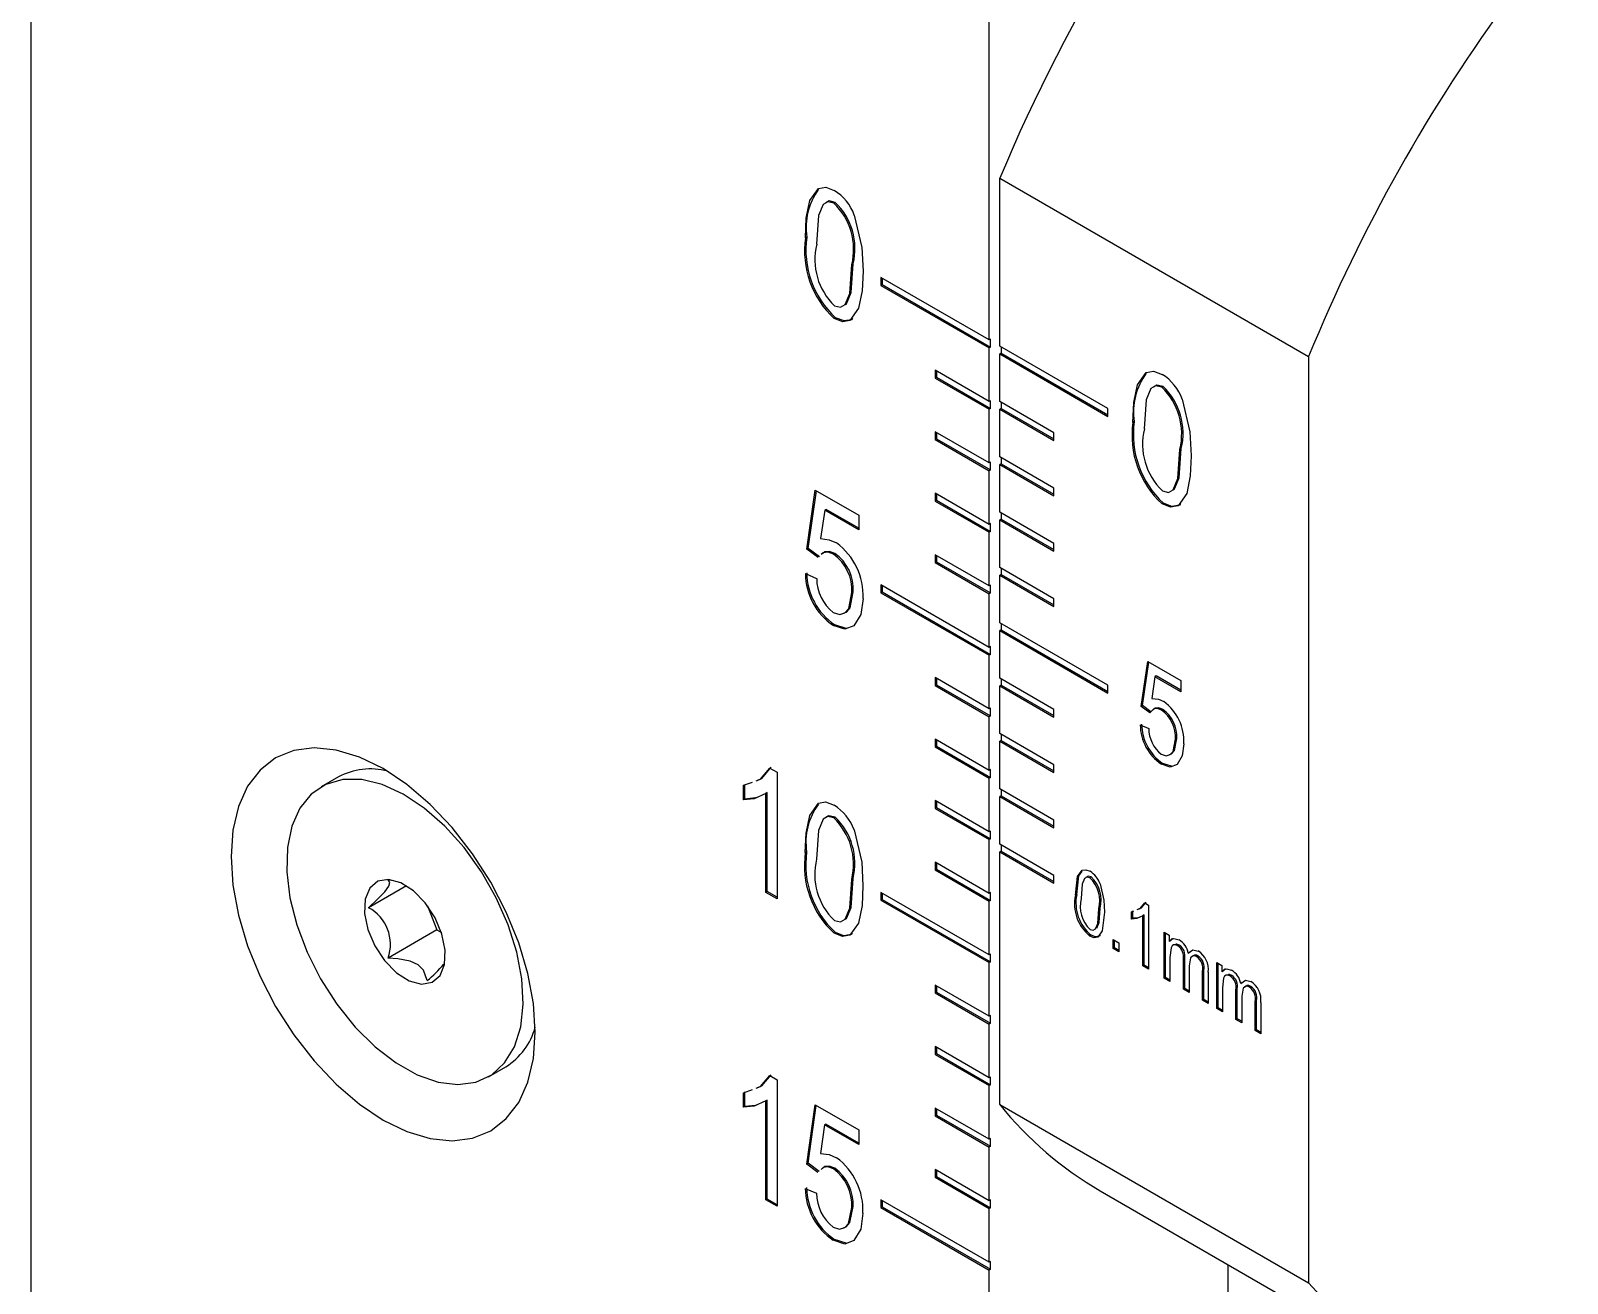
# Model space of a CAD drawing. Extents: x 0 to 278, y 1 to 215.
# Drawn here: x 257.58 to 267.79, y 164.32 to 172.64 of the extents above; entities that cross this region are included whole.
import ezdxf

# ---------------------------------------------------------------- set-up
doc = ezdxf.new("R2010")
doc.units = 0
doc.layers.get('0').update_dxf_attribs({"linetype": 'CONTINUOUS'})

msp = doc.modelspace()

# ---------------------------------------------------------------- linework, layer by layer
at = {"color": 7, "linetype": 'CONTINUOUS'}
for p, q in [((257.5837, 180.7861), (257.5837, 158.1312)), ((263.9476, 170.5828), (263.9476, 177.1123)), ((264.0183, 171.6574), (266.0689, 170.4736)), ((264.0183, 170.542), (264.0183, 171.6574)), ((262.9253, 171.4968), (262.9163, 171.4916)), ((262.7367, 171.266), (262.7277, 171.2608)), ((263.0446, 171.0886), (263.0356, 171.0834)), ((263.9476, 170.5828), (263.2292, 170.9976)), ((263.2292, 170.9976), (263.2292, 170.9457)), ((263.2382, 170.9509), (263.2292, 170.9457)), ((263.2292, 170.9457), (263.9476, 170.531)), ((263.2382, 170.9924), (263.2382, 170.9509)), ((263.2382, 170.9509), (263.9566, 170.5362)), ((262.9275, 170.7306), (262.9185, 170.7254)), ((263.9566, 170.588), (263.9476, 170.5828)), ((263.9566, 170.5362), (263.9476, 170.531)), ((263.9476, 170.1745), (263.9476, 170.531)), ((263.9566, 170.5362), (263.9566, 170.588)), ((264.7367, 170.1273), (264.0183, 170.542)), ((264.0273, 170.4953), (264.0183, 170.4901)), ((264.0183, 170.1746), (264.0183, 170.4901)), ((264.0183, 170.4901), (264.7367, 170.0754)), ((264.0273, 170.5368), (264.0273, 170.4953)), ((264.0273, 170.4953), (264.7367, 170.0858)), ((266.0689, 170.4736), (266.0689, 164.3214)), ((263.9476, 170.1745), (263.5884, 170.3819)), ((263.5884, 170.3819), (263.5884, 170.3301)), ((263.5974, 170.3352), (263.5884, 170.3301)), ((263.5884, 170.3301), (263.9476, 170.1227)), ((263.5974, 170.3767), (263.5974, 170.3352)), ((263.5974, 170.3352), (263.9566, 170.1279)), ((265.1023, 170.2744), (265.0933, 170.2692)), ((263.9566, 170.1797), (263.9476, 170.1745)), ((263.9566, 170.1279), (263.9476, 170.1227)), ((263.9476, 169.7663), (263.9476, 170.1227)), ((263.9566, 170.1279), (263.9566, 170.1797)), ((264.3775, 169.9672), (264.0183, 170.1746)), ((264.0273, 170.1279), (264.0183, 170.1227)), ((264.0183, 169.8071), (264.0183, 170.1227)), ((264.0183, 170.1227), (264.3775, 169.9153)), ((264.0273, 170.1694), (264.0273, 170.1279)), ((264.0273, 170.1279), (264.3775, 169.9257)), ((264.7367, 170.0754), (264.7367, 170.1273)), ((264.9115, 170.041), (264.9026, 170.0358)), ((263.9476, 169.7663), (263.5884, 169.9736)), ((263.5884, 169.9736), (263.5884, 169.9218)), ((263.5974, 169.927), (263.5884, 169.9218)), ((263.5884, 169.9218), (263.9476, 169.7144)), ((263.5974, 169.9685), (263.5974, 169.927)), ((263.5974, 169.927), (263.9566, 169.7196)), ((264.3775, 169.9153), (264.3775, 169.9672)), ((264.3775, 169.5997), (264.0183, 169.8071)), ((264.0273, 169.8019), (264.0273, 169.7604)), ((265.2229, 169.8616), (265.2139, 169.8564)), ((263.9566, 169.7715), (263.9476, 169.7663)), ((263.9566, 169.7196), (263.9476, 169.7144)), ((263.9476, 169.358), (263.9476, 169.7144)), ((263.9566, 169.7196), (263.9566, 169.7715)), ((264.0273, 169.7604), (264.0183, 169.7553)), ((264.0183, 169.4397), (264.0183, 169.7553)), ((264.0183, 169.7553), (264.3775, 169.5479)), ((264.0273, 169.7604), (264.3775, 169.5583)), ((262.737, 169.1934), (262.793, 169.5861)), ((262.746, 169.1985), (262.8006, 169.5817)), ((262.793, 169.5861), (263.0822, 169.4191)), ((264.3775, 169.5479), (264.3775, 169.5997)), ((263.9476, 169.358), (263.5884, 169.5654)), ((263.5884, 169.5654), (263.5884, 169.5135)), ((263.5974, 169.5187), (263.5884, 169.5135)), ((263.5884, 169.5135), (263.9476, 169.3062)), ((263.5974, 169.5602), (263.5974, 169.5187)), ((263.5974, 169.5187), (263.9566, 169.3113)), ((265.1045, 169.4996), (265.0955, 169.4945)), ((262.8556, 169.453), (262.8286, 169.2637)), ((262.8645, 169.4582), (262.8556, 169.453)), ((263.0822, 169.3222), (262.8556, 169.453)), ((263.0822, 169.3325), (262.8645, 169.4582)), ((263.0822, 169.4191), (263.0822, 169.3222)), ((264.3775, 169.2323), (264.0183, 169.4397)), ((264.0273, 169.393), (264.0183, 169.3878)), ((264.0183, 169.0722), (264.0183, 169.3878)), ((264.0183, 169.3878), (264.3775, 169.1804)), ((264.0273, 169.4345), (264.0273, 169.393)), ((264.0273, 169.393), (264.3775, 169.1908)), ((263.9566, 169.3632), (263.9476, 169.358)), ((263.9566, 169.3113), (263.9476, 169.3062)), ((263.9476, 168.9497), (263.9476, 169.3062)), ((263.9566, 169.3113), (263.9566, 169.3632)), ((262.746, 169.1985), (262.737, 169.1934)), ((262.8117, 169.138), (262.737, 169.1934)), ((262.8207, 169.1432), (262.746, 169.1985)), ((262.9231, 169.1658), (262.9142, 169.1606)), ((264.3775, 169.1804), (264.3775, 169.2323)), ((263.9476, 168.9497), (263.5884, 169.1571)), ((263.5884, 169.1571), (263.5884, 169.1053)), ((263.5974, 169.1104), (263.5884, 169.1053)), ((263.5884, 169.1053), (263.9476, 168.8979)), ((263.5974, 169.1519), (263.5974, 169.1104)), ((263.5974, 169.1104), (263.9566, 168.9031)), ((264.3775, 168.8649), (264.0183, 169.0722)), ((264.0273, 169.067), (264.0273, 169.0256)), ((262.7277, 169.0312), (262.8023, 168.9989)), ((264.0273, 169.0256), (264.0183, 169.0204)), ((264.0183, 168.7048), (264.0183, 169.0204)), ((264.0183, 169.0204), (264.3775, 168.813)), ((264.0273, 169.0256), (264.3775, 168.8234)), ((263.0446, 168.9102), (263.0356, 168.905)), ((263.9476, 168.5415), (263.2292, 168.9562)), ((263.2292, 168.9562), (263.2292, 168.9044)), ((263.2382, 168.9095), (263.2292, 168.9044)), ((263.2292, 168.9044), (263.9476, 168.4896)), ((263.2382, 168.951), (263.2382, 168.9095)), ((263.2382, 168.9095), (263.9566, 168.4948)), ((263.9566, 168.9549), (263.9476, 168.9497)), ((263.9566, 168.9031), (263.9476, 168.8979)), ((263.9476, 168.5415), (263.9476, 168.8979)), ((263.9566, 168.9031), (263.9566, 168.9549)), ((264.3775, 168.813), (264.3775, 168.8649)), ((262.922, 168.6924), (262.913, 168.6872)), ((262.9986, 168.6672), (262.922, 168.6924)), ((264.7367, 168.29), (264.0183, 168.7048)), ((264.0273, 168.6581), (264.0183, 168.6529)), ((264.0183, 168.3373), (264.0183, 168.6529)), ((264.0183, 168.6529), (264.7367, 168.2382)), ((264.0273, 168.6996), (264.0273, 168.6581)), ((264.0273, 168.6581), (264.7367, 168.2486)), ((263.9566, 168.5467), (263.9476, 168.5415)), ((263.9566, 168.4948), (263.9476, 168.4896)), ((263.9476, 168.1332), (263.9476, 168.4896)), ((263.9566, 168.4948), (263.9566, 168.5467)), ((264.958, 168.1498), (265.0004, 168.4477)), ((264.967, 168.155), (265.0081, 168.4433)), ((265.0004, 168.4477), (265.2198, 168.3211)), ((265.0479, 168.3468), (265.0274, 168.2032)), ((265.0568, 168.352), (265.0479, 168.3468)), ((265.2198, 168.2475), (265.0479, 168.3468)), ((265.2198, 168.2579), (265.0568, 168.352)), ((263.9476, 168.1332), (263.5884, 168.3406)), ((263.5884, 168.3406), (263.5884, 168.2887)), ((263.5974, 168.2939), (263.5884, 168.2887)), ((263.5884, 168.2887), (263.9476, 168.0813)), ((263.5974, 168.3354), (263.5974, 168.2939)), ((263.5974, 168.2939), (263.9566, 168.0865)), ((264.3775, 168.13), (264.0183, 168.3373)), ((264.0273, 168.2907), (264.0183, 168.2855)), ((264.0183, 167.9699), (264.0183, 168.2855)), ((264.0183, 168.2855), (264.3775, 168.0781)), ((264.0273, 168.3322), (264.0273, 168.2907)), ((264.0273, 168.2907), (264.3775, 168.0885)), ((264.7367, 168.2382), (264.7367, 168.29)), ((265.2198, 168.3211), (265.2198, 168.2475)), ((264.967, 168.155), (264.958, 168.1498)), ((265.0146, 168.1078), (264.958, 168.1498)), ((265.0217, 168.1144), (264.967, 168.155)), ((263.9566, 168.1384), (263.9476, 168.1332)), ((263.9566, 168.0865), (263.9476, 168.0813)), ((263.9476, 167.7249), (263.9476, 168.0813)), ((263.9566, 168.0865), (263.9566, 168.1384)), ((264.3775, 168.0781), (264.3775, 168.13)), ((265.1013, 168.1302), (265.0923, 168.125)), ((264.3775, 167.7625), (264.0183, 167.9699)), ((264.0273, 167.9647), (264.0273, 167.9232)), ((264.9509, 168.0269), (265.0075, 168.0024)), ((263.9476, 167.7249), (263.5884, 167.9323)), ((263.5884, 167.9323), (263.5884, 167.8804)), ((263.5974, 167.8856), (263.5884, 167.8804)), ((263.5884, 167.8804), (263.9476, 167.6731)), ((263.5974, 167.9271), (263.5974, 167.8856)), ((263.5974, 167.8856), (263.9566, 167.6783)), ((264.0273, 167.9232), (264.0183, 167.918)), ((264.0183, 167.6025), (264.0183, 167.918)), ((264.0183, 167.918), (264.3775, 167.7107)), ((264.0273, 167.9232), (264.3775, 167.721)), ((265.1934, 167.9364), (265.1844, 167.9312)), ((262.4919, 167.7401), (262.5403, 167.7122)), ((264.3775, 167.7107), (264.3775, 167.7625)), ((265.1004, 167.7712), (265.0914, 167.766)), ((265.1585, 167.7521), (265.1004, 167.7712)), ((259.6264, 167.6812), (259.5128, 167.6156)), ((262.3164, 167.626), (262.3769, 167.6474)), ((262.5403, 167.7122), (262.5403, 166.8718)), ((263.9566, 167.7301), (263.9476, 167.7249)), ((263.9566, 167.6783), (263.9476, 167.6731)), ((263.9476, 167.3167), (263.9476, 167.6731)), ((263.9566, 167.6783), (263.9566, 167.7301)), ((262.3164, 167.529), (262.3164, 167.626)), ((262.3253, 167.5342), (262.3164, 167.529)), ((262.3253, 167.5342), (262.3253, 167.6312)), ((262.4746, 167.5773), (262.4656, 167.5721)), ((262.4656, 166.9149), (262.4656, 167.5721)), ((262.4746, 166.9201), (262.4746, 167.5773)), ((264.3775, 167.3951), (264.0183, 167.6025)), ((264.0273, 167.5558), (264.0183, 167.5506)), ((264.0183, 167.235), (264.0183, 167.5506)), ((264.0183, 167.5506), (264.3775, 167.3432)), ((264.0273, 167.5973), (264.0273, 167.5558)), ((264.0273, 167.5558), (264.3775, 167.3536)), ((263.9476, 167.3167), (263.5884, 167.524)), ((263.5884, 167.524), (263.5884, 167.4722)), ((263.5974, 167.4774), (263.5884, 167.4722)), ((263.5884, 167.4722), (263.9476, 167.2648)), ((263.5974, 167.5188), (263.5974, 167.4774)), ((263.5974, 167.4774), (263.9566, 167.27)), ((262.9245, 167.4146), (262.9155, 167.4094)), ((264.3775, 167.3432), (264.3775, 167.3951)), ((263.9566, 167.3218), (263.9476, 167.3167)), ((263.9566, 167.27), (263.9476, 167.2648)), ((263.9476, 166.9084), (263.9476, 167.2648)), ((263.9566, 167.27), (263.9566, 167.3218)), ((264.3775, 167.0276), (264.0183, 167.235)), ((264.0273, 167.2298), (264.0273, 167.1883)), ((262.7359, 167.1838), (262.7269, 167.1786)), ((264.0273, 167.1883), (264.0183, 167.1832)), ((264.0183, 165.5052), (264.0183, 167.1832)), ((264.0183, 167.1832), (264.3775, 166.9758)), ((264.0273, 167.1883), (264.3775, 166.9862)), ((263.9476, 166.9084), (263.5884, 167.1158)), ((263.5884, 167.1158), (263.5884, 167.0639)), ((263.5974, 167.0691), (263.5884, 167.0639)), ((263.5884, 167.0639), (263.9476, 166.8565)), ((263.5974, 167.1106), (263.5974, 167.0691)), ((263.5974, 167.0691), (263.9566, 166.8617)), ((264.3775, 166.9758), (264.3775, 167.0276)), ((260.0784, 166.9583), (259.8267, 166.8131)), ((259.9564, 166.9975), (259.9794, 166.9948)), ((262.4746, 166.9201), (262.4656, 166.9149)), ((262.5403, 166.8822), (262.4746, 166.9201)), ((263.0438, 167.0063), (263.0348, 167.0012)), ((264.6249, 167.0172), (264.6159, 167.0121)), ((260.218, 166.8255), (260.28, 166.6658)), ((262.5403, 166.8718), (262.4656, 166.9149)), ((263.9476, 166.5001), (263.2292, 166.9148)), ((263.2292, 166.9148), (263.2292, 166.863)), ((263.2382, 166.8682), (263.2292, 166.863)), ((263.2292, 166.863), (263.9476, 166.4483)), ((263.2382, 166.9097), (263.2382, 166.8682)), ((263.2382, 166.8682), (263.9566, 166.4534)), ((263.9566, 166.9136), (263.9476, 166.9084)), ((263.9566, 166.8617), (263.9476, 166.8565)), ((263.9476, 166.5001), (263.9476, 166.8565)), ((263.9566, 166.8617), (263.9566, 166.9136)), ((264.5295, 166.9005), (264.5206, 166.8954)), ((264.982, 166.8443), (265.0064, 166.8302)), ((265.0064, 166.8302), (265.0064, 166.4053)), ((264.6852, 166.8109), (264.6762, 166.8057)), ((264.8932, 166.7866), (264.9075, 166.7917)), ((264.8932, 166.7376), (264.8932, 166.7866)), ((264.9022, 166.7428), (264.8932, 166.7376)), ((264.9022, 166.7428), (264.9022, 166.7918)), ((264.9381, 166.7467), (264.9022, 166.7428)), ((264.9777, 166.7646), (264.9687, 166.7594)), ((264.9687, 166.4271), (264.9687, 166.7594)), ((264.9777, 166.4323), (264.9777, 166.7646)), ((260.28, 166.6658), (259.9564, 166.479)), ((260.28, 166.6658), (260.3112, 166.6478)), ((262.9267, 166.6483), (262.9177, 166.6432)), ((264.626, 166.6299), (264.617, 166.6247)), ((265.1102, 166.6505), (265.1432, 166.6314)), ((265.1102, 166.3454), (265.1102, 166.6505)), ((265.1192, 166.3506), (265.1192, 166.6453)), ((265.1432, 166.6314), (265.1432, 166.5884)), ((264.7706, 166.6014), (264.8083, 166.5796)), ((264.7706, 166.5415), (264.7706, 166.6014)), ((264.7795, 166.5467), (264.7706, 166.5415)), ((264.8083, 166.5197), (264.7706, 166.5415)), ((264.7795, 166.5467), (264.7795, 166.5962)), ((264.8083, 166.5301), (264.7795, 166.5467)), ((264.8083, 166.5796), (264.8083, 166.5197)), ((265.1522, 166.5936), (265.1432, 166.5884)), ((265.2097, 166.5653), (265.2007, 166.5601)), ((265.2784, 166.517), (265.2694, 166.5118)), ((263.9566, 166.5053), (263.9476, 166.5001)), ((263.9566, 166.4534), (263.9476, 166.4483)), ((263.9476, 166.0918), (263.9476, 166.4483)), ((263.9566, 166.4534), (263.9566, 166.5053)), ((264.9777, 166.4323), (264.9687, 166.4271)), ((265.0064, 166.4053), (264.9687, 166.4271)), ((265.0064, 166.4157), (264.9777, 166.4323)), ((265.1479, 166.4818), (265.1479, 166.3236)), ((265.2376, 166.2719), (265.2376, 166.47)), ((265.2465, 166.2771), (265.2465, 166.4751)), ((265.2753, 166.4272), (265.2753, 166.2501)), ((265.3366, 166.492), (265.3276, 166.4868)), ((265.4593, 166.449), (265.4923, 166.4299)), ((265.4593, 166.1439), (265.4593, 166.449)), ((265.4682, 166.1491), (265.4682, 166.4438)), ((265.4923, 166.4299), (265.4923, 166.3869)), ((265.1192, 166.3506), (265.1102, 166.3454)), ((265.1479, 166.3236), (265.1102, 166.3454)), ((265.1479, 166.334), (265.1192, 166.3506)), ((265.3649, 166.1984), (265.3649, 166.3904)), ((265.3739, 166.2036), (265.3739, 166.3956)), ((265.4027, 166.385), (265.4027, 166.1766)), ((265.5013, 166.3921), (265.4923, 166.3869)), ((265.5588, 166.3638), (265.5498, 166.3586)), ((265.6274, 166.3155), (265.6185, 166.3103)), ((263.9476, 166.0918), (263.5884, 166.2992)), ((263.5884, 166.2992), (263.5884, 166.2474)), ((263.5974, 166.2525), (263.5884, 166.2474)), ((263.5884, 166.2474), (263.9476, 166.04)), ((263.5974, 166.294), (263.5974, 166.2525)), ((263.5974, 166.2525), (263.9566, 166.0452)), ((265.2465, 166.2771), (265.2376, 166.2719)), ((265.2753, 166.2501), (265.2376, 166.2719)), ((265.2753, 166.2605), (265.2465, 166.2771)), ((265.3739, 166.2036), (265.3649, 166.1984)), ((265.4027, 166.187), (265.3739, 166.2036)), ((265.497, 166.2803), (265.497, 166.1221)), ((265.5866, 166.0704), (265.5866, 166.2685)), ((265.5956, 166.0756), (265.5956, 166.2736)), ((265.6244, 166.2257), (265.6244, 166.0486)), ((265.6857, 166.2905), (265.6767, 166.2853)), ((265.4027, 166.1766), (265.3649, 166.1984)), ((265.4682, 166.1491), (265.4593, 166.1439)), ((265.497, 166.1221), (265.4593, 166.1439)), ((265.497, 166.1325), (265.4682, 166.1491)), ((265.714, 165.9969), (265.714, 166.1889)), ((265.723, 166.0021), (265.723, 166.1941)), ((265.7517, 166.1835), (265.7517, 165.9751)), ((263.9566, 166.097), (263.9476, 166.0918)), ((263.9566, 166.0452), (263.9476, 166.04)), ((263.9476, 165.6836), (263.9476, 166.04)), ((263.9566, 166.0452), (263.9566, 166.097)), ((265.5956, 166.0756), (265.5866, 166.0704)), ((265.6244, 166.0486), (265.5866, 166.0704)), ((265.6244, 166.059), (265.5956, 166.0756)), ((265.723, 166.0021), (265.714, 165.9969)), ((265.7517, 165.9855), (265.723, 166.0021)), ((265.7517, 165.9751), (265.714, 165.9969)), ((263.9476, 165.6836), (263.5884, 165.8909)), ((263.5884, 165.8909), (263.5884, 165.8391)), ((263.5974, 165.8443), (263.5884, 165.8391)), ((263.5884, 165.8391), (263.9476, 165.6317)), ((263.5974, 165.8858), (263.5974, 165.8443)), ((263.5974, 165.8443), (263.9566, 165.6369)), ((260.6239, 165.6909), (260.7376, 165.7565)), ((262.4919, 165.6988), (262.5403, 165.6709)), ((262.3164, 165.5846), (262.3769, 165.6061)), ((262.5403, 165.6709), (262.5403, 164.8305)), ((263.9566, 165.6888), (263.9476, 165.6836)), ((263.9566, 165.6369), (263.9476, 165.6317)), ((263.9476, 165.2753), (263.9476, 165.6317)), ((263.9566, 165.6369), (263.9566, 165.6888)), ((262.3164, 165.4877), (262.3164, 165.5846)), ((262.3253, 165.4929), (262.3164, 165.4877)), ((262.3253, 165.4929), (262.3253, 165.5898)), ((262.4746, 165.536), (262.4656, 165.5308)), ((262.4656, 164.8736), (262.4656, 165.5308)), ((262.4746, 164.8787), (262.4746, 165.536)), ((262.7362, 165.1111), (262.7922, 165.5039)), ((262.7452, 165.1163), (262.7998, 165.4995)), ((262.7922, 165.5039), (263.0814, 165.3369)), ((264.0183, 165.5052), (266.0689, 164.3214)), ((263.9476, 165.2753), (263.5884, 165.4827)), ((263.5884, 165.4827), (263.5884, 165.4308)), ((263.5974, 165.436), (263.5884, 165.4308)), ((263.5884, 165.4308), (263.9476, 165.2235)), ((263.5974, 165.4775), (263.5974, 165.436)), ((263.5974, 165.436), (263.9566, 165.2286)), ((262.8547, 165.3708), (262.8278, 165.1815)), ((262.8637, 165.376), (262.8547, 165.3708)), ((263.0814, 165.2399), (262.8547, 165.3708)), ((263.0814, 165.2503), (262.8637, 165.376)), ((263.0814, 165.3369), (263.0814, 165.2399)), ((263.9566, 165.2805), (263.9476, 165.2753)), ((263.9566, 165.2286), (263.9476, 165.2235)), ((263.9476, 164.867), (263.9476, 165.2235)), ((263.9566, 165.2286), (263.9566, 165.2805)), ((262.7452, 165.1163), (262.7362, 165.1111)), ((262.8109, 165.0557), (262.7362, 165.1111)), ((262.8198, 165.0609), (262.7452, 165.1163)), ((262.9223, 165.0836), (262.9133, 165.0784)), ((263.9476, 164.867), (263.5884, 165.0744)), ((263.5884, 165.0744), (263.5884, 165.0226)), ((263.5974, 165.0277), (263.5884, 165.0226)), ((263.5884, 165.0226), (263.9476, 164.8152)), ((263.5974, 165.0692), (263.5974, 165.0277)), ((263.5974, 165.0277), (263.9566, 164.8204)), ((262.4746, 164.8787), (262.4656, 164.8736)), ((262.5403, 164.8408), (262.4746, 164.8787)), ((262.7269, 164.949), (262.8015, 164.9167)), ((264.6853, 164.933), (266.7359, 163.7492)), ((262.5403, 164.8305), (262.4656, 164.8736)), ((263.0438, 164.828), (263.0348, 164.8228)), ((263.9476, 164.4588), (263.2292, 164.8735)), ((263.2292, 164.8735), (263.2292, 164.8216)), ((263.2382, 164.8268), (263.2292, 164.8216)), ((263.2292, 164.8216), (263.9476, 164.4069)), ((263.2382, 164.8683), (263.2382, 164.8268)), ((263.2382, 164.8268), (263.9566, 164.4121)), ((263.9566, 164.8722), (263.9476, 164.867)), ((263.9566, 164.8204), (263.9476, 164.8152)), ((263.9476, 164.4588), (263.9476, 164.8152)), ((263.9566, 164.8204), (263.9566, 164.8722)), ((262.9212, 164.6102), (262.9122, 164.605)), ((262.9978, 164.5849), (262.9212, 164.6102)), ((263.9566, 164.4639), (263.9476, 164.4588)), ((263.9566, 164.4121), (263.9476, 164.4069)), ((263.9476, 164.0505), (263.9476, 164.4069)), ((263.9566, 164.4121), (263.9566, 164.4639)), ((265.5358, 155.3742), (265.5358, 164.442))]:
    msp.add_line(p, q, dxfattribs=at)
at = {"color": 7, "linetype": 'CONTINUOUS', "flags": 128}
for points in [[(262.7277, 171.2608), (262.7336, 171.3908), (262.7568, 171.508), (262.8143, 171.5893), (262.8627, 171.5973), (262.9194, 171.576)], [(262.9163, 171.4916), (262.8757, 171.501), (262.8457, 171.4829), (262.815, 171.4087), (262.8023, 171.218)], [(262.9253, 171.4968), (262.8847, 171.5062), (262.8625, 171.4928)], [(263.0516, 171.4122), (263.1023, 171.1978), (263.1102, 171.04)], [(263.1102, 171.04), (263.1043, 170.9102), (263.081, 170.7931), (263.0236, 170.7118), (262.9752, 170.704), (262.9185, 170.7254)], [(262.9207, 170.8103), (262.9615, 170.8007), (262.9917, 170.8184), (263.0229, 170.8924), (263.0356, 171.0834)], [(262.9931, 170.8191), (263.0007, 170.8236), (263.0319, 170.8976), (263.0446, 171.0886)], [(263.0397, 170.727), (263.0326, 170.717), (262.9842, 170.7092), (262.9275, 170.7306)], [(264.9026, 170.0358), (264.9085, 170.1673), (264.932, 170.2858), (264.9902, 170.368), (265.0391, 170.3761), (265.0964, 170.3546)], [(265.0933, 170.2692), (265.0522, 170.2787), (265.0219, 170.2604), (264.9908, 170.1854), (264.978, 169.9926)], [(265.1023, 170.2744), (265.0612, 170.2839), (265.0388, 170.2704)], [(265.2301, 170.1889), (265.2813, 169.9722), (265.2894, 169.8125)], [(265.2894, 169.8125), (265.2834, 169.6813), (265.2598, 169.5629), (265.2017, 169.4807), (265.1528, 169.4728), (265.0955, 169.4945)], [(265.0977, 169.5803), (265.139, 169.5706), (265.1695, 169.5885), (265.2011, 169.6633), (265.2139, 169.8564)], [(265.1708, 169.5891), (265.1785, 169.5937), (265.2101, 169.6685), (265.2229, 169.8616)], [(265.2178, 169.496), (265.2107, 169.4859), (265.1618, 169.478), (265.1045, 169.4996)], [(262.8286, 169.2637), (262.8864, 169.2565), (262.935, 169.2348)], [(262.9142, 169.1606), (262.8781, 169.1737), (262.8465, 169.1705), (262.8324, 169.1574)], [(262.9231, 169.1658), (262.8871, 169.1789), (262.8555, 169.1757), (262.8414, 169.1626)], [(262.9123, 168.7739), (262.9553, 168.7603), (262.9904, 168.7711), (263.0154, 168.7989), (263.0356, 168.905)], [(263.1102, 168.8666), (263.0962, 168.7602), (263.0502, 168.6843), (262.9896, 168.662), (262.913, 168.6872)], [(262.9841, 168.7715), (262.9994, 168.7762), (263.0243, 168.8041), (263.0446, 168.9102)], [(265.0274, 168.2032), (265.0713, 168.1977), (265.1081, 168.1813)], [(265.0923, 168.125), (265.065, 168.135), (265.041, 168.1325), (265.0146, 168.1078)], [(265.1013, 168.1302), (265.074, 168.1402), (265.05, 168.1377), (265.0375, 168.126)], [(260.934, 165.9865), (260.9216, 166.1762), (260.8846, 166.3756), (260.8239, 166.5797), (260.7411, 166.7837), (260.6381, 166.9823), (260.5176, 167.1708), (260.3824, 167.3445), (260.2359, 167.4991), (260.0818, 167.6308), (259.9237, 167.7364), (259.7657, 167.8133), (259.6115, 167.8595), (259.4651, 167.874), (259.3299, 167.8564), (259.2094, 167.8071), (259.1064, 167.7273), (259.0236, 167.6191), (258.9629, 167.4849), (258.9259, 167.3283), (258.9135, 167.153), (258.9259, 166.9633), (258.9629, 166.7639), (259.0236, 166.5598), (259.1064, 166.3559), (259.2094, 166.1572), (259.3299, 165.9687), (259.4651, 165.7951), (259.6115, 165.6404), (259.7657, 165.5087), (259.9237, 165.4031), (260.0818, 165.3263), (260.2359, 165.28), (260.3824, 165.2655), (260.5176, 165.2831), (260.6381, 165.3324), (260.7411, 165.4122), (260.8239, 165.5205), (260.8846, 165.6546), (260.9216, 165.8112), (260.934, 165.9865)], [(265.0909, 167.8317), (265.1235, 167.8214), (265.1501, 167.8296), (265.1691, 167.8507), (265.1844, 167.9312)], [(265.241, 167.9021), (265.2304, 167.8214), (265.1955, 167.7638), (265.1495, 167.7469), (265.0914, 167.766)], [(265.1451, 167.8305), (265.1591, 167.8348), (265.178, 167.8559), (265.1934, 167.9364)], [(262.4003, 167.6557), (262.4294, 167.666), (262.4919, 167.7401)], [(262.4093, 167.6609), (262.4384, 167.6712), (262.5009, 167.7453)], [(260.4613, 167.2123), (260.3334, 167.3544), (260.1971, 167.4741), (260.0566, 167.5673), (259.9165, 167.6312), (259.7813, 167.6636), (259.6553, 167.6636), (259.5426, 167.6311), (259.4468, 167.5672), (259.3709, 167.4739), (259.3175, 167.3542), (259.2882, 167.212), (259.284, 167.0518), (259.305, 166.8788), (259.3505, 166.6986), (259.4191, 166.5169), (259.5086, 166.3396), (259.6161, 166.1724), (259.7381, 166.0206), (259.8707, 165.8892), (260.0096, 165.7823), (260.1505, 165.7034), (260.2887, 165.6551), (260.4199, 165.6388), (260.5397, 165.6551), (260.6444, 165.7035), (260.7306, 165.7825), (260.7954, 165.8894), (260.837, 166.0209), (260.8538, 166.1727), (260.8454, 166.3399), (260.812, 166.5173), (260.7547, 166.6989), (260.6753, 166.8792), (260.5764, 167.0521), (260.4613, 167.2123)], [(262.4656, 167.5721), (262.3873, 167.5367), (262.3164, 167.529)], [(262.4046, 167.5457), (262.3963, 167.5419), (262.3253, 167.5342)], [(262.7269, 167.1786), (262.7328, 167.3085), (262.756, 167.4258), (262.8135, 167.5071), (262.8619, 167.5151), (262.9186, 167.4938)], [(262.9155, 167.4094), (262.8749, 167.4187), (262.8449, 167.4007), (262.8141, 167.3265), (262.8015, 167.1358)], [(262.9245, 167.4146), (262.8839, 167.4239), (262.8617, 167.4106)], [(263.0508, 167.3299), (263.1015, 167.1156), (263.1094, 166.9577)], [(264.5206, 166.8954), (264.5353, 167.0204), (264.5644, 167.0615), (264.5888, 167.0655), (264.6175, 167.0547)], [(264.5295, 166.9005), (264.5442, 167.0256), (264.5663, 167.0567)], [(264.6249, 167.0172), (264.6044, 167.022), (264.5892, 167.0129), (264.5888, 167.0119)], [(260.2031, 166.8449), (260.1244, 166.9252), (260.0402, 166.9789), (259.9588, 167.0007), (259.8881, 166.9885), (259.8351, 166.9435), (259.8048, 166.8701), (259.8004, 166.7754), (259.8222, 166.6688), (259.8682, 166.5607), (259.9337, 166.4616), (260.0124, 166.3813), (260.0965, 166.3276), (260.1779, 166.3058), (260.2486, 166.318), (260.3017, 166.363), (260.3319, 166.4364), (260.3363, 166.5311), (260.3145, 166.6377), (260.2686, 166.7458), (260.2031, 166.8449)], [(259.8267, 166.8131), (259.8872, 166.8687), (259.9348, 166.9184), (259.9615, 166.9558), (259.9682, 166.9801), (259.9564, 166.9975)], [(263.1094, 166.9577), (263.1035, 166.8279), (263.0802, 166.7109), (263.0228, 166.6296), (262.9744, 166.6217), (262.9177, 166.6432)], [(262.9199, 166.7281), (262.9607, 166.7185), (262.9909, 166.7362), (263.0221, 166.8102), (263.0348, 167.0012)], [(262.9923, 166.7369), (262.9999, 166.7413), (263.0311, 166.8153), (263.0438, 167.0063)], [(264.6159, 167.0121), (264.5954, 167.0168), (264.5802, 167.0077), (264.5647, 166.9701), (264.5583, 166.8738)], [(264.6843, 166.9719), (264.71, 166.8635), (264.714, 166.7837)], [(264.9309, 166.8), (264.9504, 166.8069), (264.982, 166.8443)], [(264.9399, 166.8052), (264.9594, 166.812), (264.9909, 166.8495)], [(264.714, 166.7837), (264.6992, 166.6589), (264.6702, 166.6178), (264.6457, 166.6138), (264.617, 166.6247)], [(264.6181, 166.6676), (264.6388, 166.6628), (264.6541, 166.6717), (264.6698, 166.7091), (264.6762, 166.8057)], [(264.6635, 166.678), (264.6788, 166.7143), (264.6852, 166.8109)], [(264.9687, 166.7594), (264.9291, 166.7415), (264.8932, 166.7376)], [(263.0388, 166.6448), (263.0317, 166.6348), (262.9834, 166.6269), (262.9267, 166.6483)], [(264.6858, 166.6324), (264.6791, 166.623), (264.6547, 166.619), (264.626, 166.6299)], [(265.1432, 166.5884), (265.1564, 166.6023), (265.1742, 166.6085), (265.2085, 166.5992)], [(265.2007, 166.5601), (265.1857, 166.5662), (265.1723, 166.5658), (265.162, 166.5589), (265.1553, 166.547), (265.1479, 166.4818)], [(265.1522, 166.5936), (265.1654, 166.6075), (265.1676, 166.6083)], [(265.2097, 166.5653), (265.1947, 166.5714), (265.1874, 166.5711)], [(265.2694, 166.5118), (265.3007, 166.5342), (265.336, 166.5255)], [(260.2156, 166.3293), (260.1907, 166.399), (260.1563, 166.4326), (260.1035, 166.4573), (260.0205, 166.4742), (259.9564, 166.479)], [(265.3276, 166.4868), (265.3146, 166.4924), (265.3026, 166.4932), (265.285, 166.4809), (265.2753, 166.4272)], [(265.3366, 166.492), (265.3236, 166.4976), (265.3115, 166.4983), (265.2965, 166.4879)], [(265.4923, 166.3869), (265.5055, 166.4008), (265.5232, 166.407), (265.5576, 166.3976)], [(265.5498, 166.3586), (265.5348, 166.3647), (265.5214, 166.3643), (265.5111, 166.3574), (265.5044, 166.3455), (265.497, 166.2803)], [(265.5013, 166.3921), (265.5144, 166.406), (265.5167, 166.4068)], [(265.5588, 166.3638), (265.5438, 166.3699), (265.5364, 166.3696)], [(265.6185, 166.3103), (265.6497, 166.3327), (265.6851, 166.324)], [(265.6767, 166.2853), (265.6636, 166.2909), (265.6516, 166.2916), (265.6341, 166.2794), (265.6244, 166.2257)], [(265.6857, 166.2905), (265.6726, 166.2961), (265.6606, 166.2968), (265.6455, 166.2863)], [(262.4003, 165.6144), (262.4294, 165.6247), (262.4919, 165.6988)], [(262.4093, 165.6195), (262.4384, 165.6298), (262.5009, 165.704)], [(262.4656, 165.5308), (262.3873, 165.4954), (262.3164, 165.4877)], [(262.4046, 165.5043), (262.3963, 165.5006), (262.3253, 165.4929)], [(262.8278, 165.1815), (262.8856, 165.1743), (262.9342, 165.1526)], [(262.9133, 165.0784), (262.8773, 165.0915), (262.8457, 165.0883), (262.8316, 165.0751)], [(262.9223, 165.0836), (262.8863, 165.0967), (262.8547, 165.0935), (262.8406, 165.0803)], [(266.0689, 164.3214), (266.2768, 164.0954), (266.5063, 163.9005), (266.756, 163.7377), (267.0247, 163.608), (267.3109, 163.5121), (267.6129, 163.4504), (267.9292, 163.4234), (268.2581, 163.4311), (268.5977, 163.4735), (268.9462, 163.5504), (269.3016, 163.6614), (269.6621, 163.8058), (270.0258, 163.983), (270.3905, 164.1918), (270.7543, 164.4312), (271.1153, 164.6999), (271.3546, 164.8956)], [(262.9114, 164.6916), (262.9545, 164.6781), (262.9896, 164.6888), (263.0145, 164.7167), (263.0348, 164.8228)], [(263.1094, 164.7844), (263.0954, 164.678), (263.0494, 164.6021), (262.9888, 164.5798), (262.9122, 164.605)], [(262.9833, 164.6893), (262.9986, 164.694), (263.0235, 164.7219), (263.0438, 164.828)]]:
    msp.add_lwpolyline(points, dxfattribs=at)
at = {"color": 7, "linetype": 'CONTINUOUS'}
for centre, radius, start, end in [((276.464, 166.2086), 11.236, 129.58505, 157.69233), ((275.0086, 167.0361), 11.9224, 140.05575, 157.19397), ((263.1568, 171.3302), 0.425, 143.418, 188.69455), ((262.7512, 171.3051), 0.3189, 19.62445, 58.17459), ((262.6243, 171.1848), 0.4236, 346.14982, 46.4184), ((262.6333, 171.19), 0.4236, 346.14982, 46.4184), ((263.3329, 171.1748), 0.6112, 171.90997, 227.32451), ((263.3418, 171.18), 0.6112, 171.90997, 227.32451), ((263.2158, 171.117), 0.4256, 166.27024, 226.10959), ((265.3364, 170.106), 0.4298, 143.4045, 188.69291), ((264.9263, 170.0806), 0.3225, 19.62445, 58.17459), ((264.798, 169.959), 0.4283, 346.14982, 46.4184), ((264.807, 169.9642), 0.4283, 346.14982, 46.4184), ((265.5145, 169.9488), 0.6181, 171.90997, 227.32451), ((265.5234, 169.954), 0.6181, 171.90997, 227.32451), ((265.3961, 169.8905), 0.4303, 166.27024, 226.10959), ((262.7543, 168.9289), 0.2909, 356.3069, 54.51498), ((262.6778, 168.8866), 0.4329, 357.36157, 53.54479), ((262.7453, 168.9237), 0.2909, 356.3069, 54.51498), ((263.1483, 169.0359), 0.4206, 180.63023, 235.98729), ((263.1572, 169.041), 0.4206, 180.63023, 235.98729), ((263.0912, 169.0006), 0.2888, 180.33407, 231.7268), ((264.913, 167.9172), 0.3283, 357.36157, 53.54479), ((264.9642, 167.9454), 0.2206, 356.3069, 54.51498), ((264.9732, 167.9506), 0.2206, 356.3069, 54.51498), ((265.2698, 168.0304), 0.3189, 180.63023, 235.98729), ((265.2788, 168.0356), 0.3189, 180.63023, 235.98729), ((265.2265, 168.0037), 0.219, 180.33407, 231.7268), ((259.8375, 167.2873), 0.4469, 75.03288, 118.18103), ((263.156, 167.248), 0.425, 143.418, 188.69455), ((262.7504, 167.2228), 0.3189, 19.62445, 58.17459), ((262.6235, 167.1026), 0.4236, 346.14982, 46.4184), ((262.6325, 167.1077), 0.4236, 346.14982, 46.4184), ((263.332, 167.0925), 0.6112, 171.90997, 227.32451), ((263.341, 167.0977), 0.6112, 171.90997, 227.32451), ((263.215, 167.0348), 0.4256, 166.27024, 226.10959), ((264.5325, 166.9177), 0.1612, 19.62445, 58.17459), ((264.4683, 166.8569), 0.2141, 346.14982, 46.4184), ((264.4773, 166.8621), 0.2141, 346.14982, 46.4184), ((264.7903, 166.839), 0.2756, 168.19037, 231.04411), ((264.7993, 166.8442), 0.2756, 168.19037, 231.04411), ((264.7673, 166.8227), 0.2152, 166.27024, 226.10959), ((259.6978, 166.5709), 0.2744, 340.43563, 61.97573), ((265.1502, 166.4868), 0.089, 349.06527, 55.41225), ((265.1414, 166.4875), 0.1303, 10.77392, 58.99584), ((265.1592, 166.492), 0.089, 349.06527, 55.41225), ((265.2564, 166.4018), 0.1472, 353.47519, 57.26402), ((259.7385, 166.9243), 0.7626, 308.72488, 320.39253), ((265.2734, 166.4104), 0.0937, 347.65127, 54.63785), ((265.2824, 166.4156), 0.0937, 347.65127, 54.63785), ((265.4993, 166.2853), 0.089, 349.06527, 55.41225), ((265.4905, 166.286), 0.1303, 10.77392, 58.99584), ((265.5082, 166.2905), 0.089, 349.06527, 55.41225), ((265.6055, 166.2002), 0.1472, 353.47519, 57.26402), ((265.6225, 166.2089), 0.0937, 347.65127, 54.63785), ((265.6315, 166.2141), 0.0937, 347.65127, 54.63785), ((260.5041, 166.1347), 0.4445, 301.69078, 345.08456), ((265.8988, 167.0224), 2.4162, 218.89797, 239.85329), ((262.7534, 164.8467), 0.2909, 356.3069, 54.51498), ((262.6769, 164.8043), 0.4329, 357.36157, 53.54479), ((262.7445, 164.8415), 0.2909, 356.3069, 54.51498), ((263.1474, 164.9536), 0.4206, 180.63023, 235.98729), ((263.1564, 164.9588), 0.4206, 180.63023, 235.98729), ((263.0904, 164.9184), 0.2888, 180.33407, 231.7268)]:
    msp.add_arc(centre, radius, start, end, dxfattribs=at)

doc.saveas('drawing.dxf')
